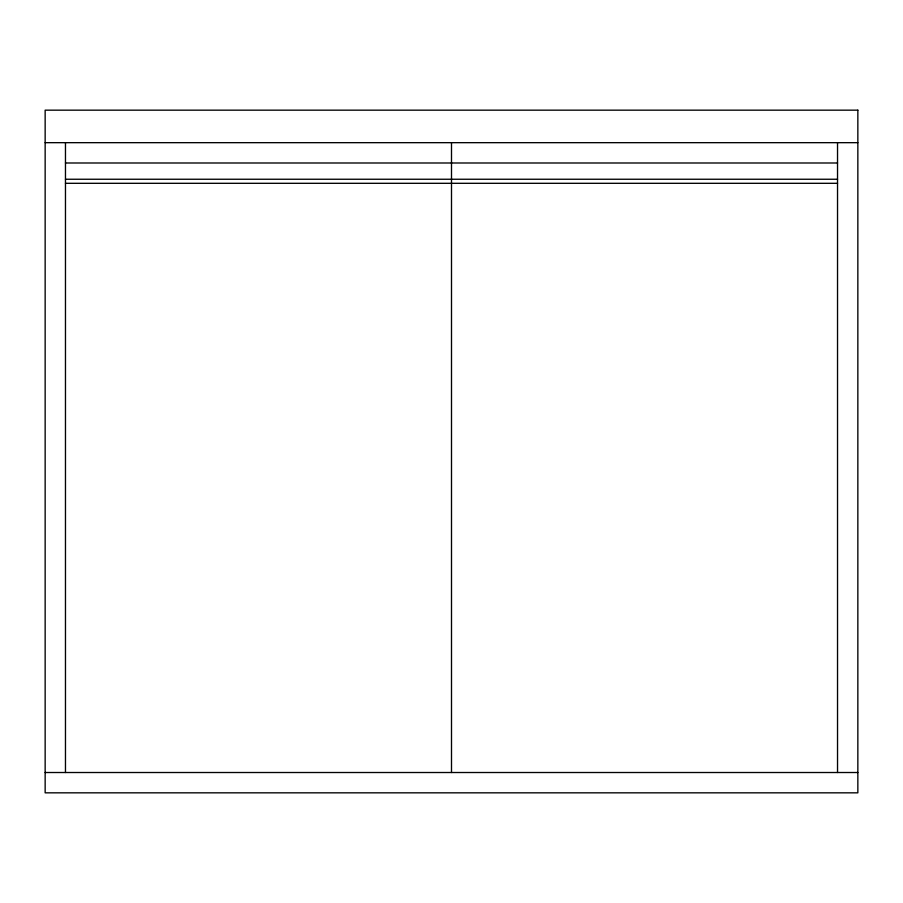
<?xml version="1.0" encoding="UTF-8"?>
<svg xmlns="http://www.w3.org/2000/svg" width="903" height="903" viewBox="0 0 903 903"><rect width="100%" height="100%" fill="white"/><g stroke="black" fill="none" stroke-linecap="round" stroke-linejoin="round"><path stroke-width="1.35" d="M45.15 142.674L857.85 142.674M65.468 162.992L837.532 162.992M65.468 179.245L837.532 179.245M65.468 183.309L837.532 183.309M45.15 772.516L857.85 772.516M837.532 142.674L837.532 772.516M451.5 142.674L451.5 772.516M65.468 142.674L65.468 772.516M857.85 110.166L45.15 110.166L45.15 792.834L857.85 792.834L857.85 110.166"/></g></svg>
